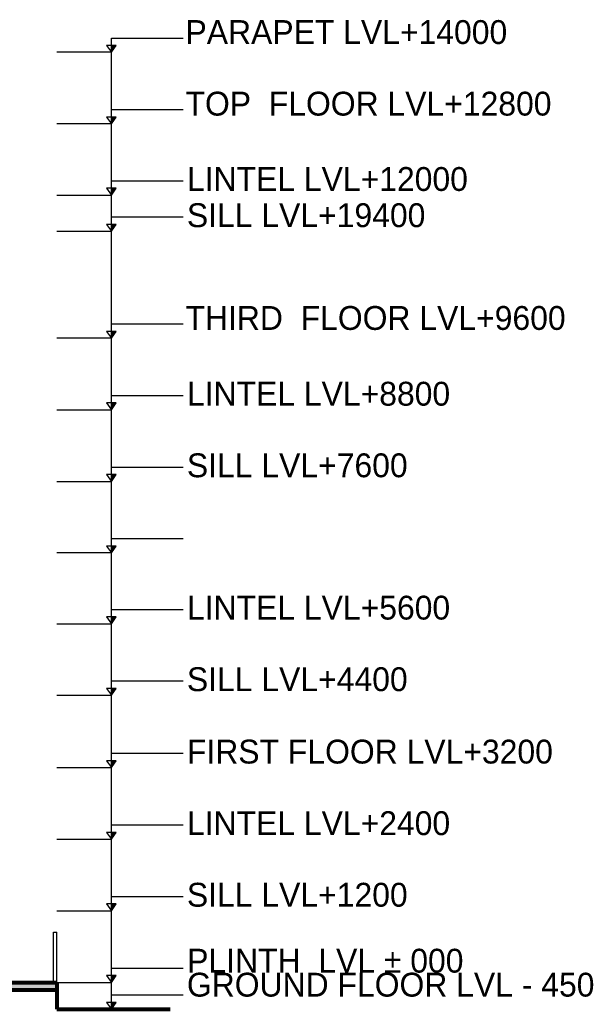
# Model space of a CAD drawing. Header units: inches. Extents: x -3071 to 2014935, y -37057 to 549694.
# Drawn here: x 1488119 to 1497738, y 101084 to 117672 of the extents above; entities that cross this region are included whole.
import ezdxf

# ---------------------------------------------------------------- set-up
doc = ezdxf.new("R2010")
doc.units = ezdxf.units.IN
doc.header["$MEASUREMENT"] = 0
for name, color, linetype, lineweight in [('A .8 boundary line', 10, 'Continuous', 53), ('A 0.05 hatch', 252, 'Continuous', 5), ('A 0.13 Text', 6, 'Continuous', 13), ('A 0.13parapet partition', 230, 'Continuous', 13), ('A 0.9 RAILING', 100, 'Continuous', 9)]:
    doc.layers.add(name, color=color, linetype=linetype, lineweight=lineweight)
doc.styles.add('CG', font='GOTHIC.TTF', dxfattribs={"height": 40})

# ---------------------------------------------------------------- blocks, each defined once
blk = doc.blocks.new('ARROW')
at = {"layer": 'A 0.05 hatch'}
blk.add_hatch(color=256, dxfattribs=at).paths.add_polyline_path([(68954, 264593), (68874, 264593), (68954, 264478)])
for p, q in [((68954, 264718), (67749, 264718)), ((68954, 264478), (68874, 264593)), ((68954, 264478), (68954, 264718)), ((69034, 264593), (68954, 264478))]:
    blk.add_line(p, q)
at = {"elevation": 0}
blk.add_lwpolyline([(68874, 264593), (69034, 264593)], dxfattribs=at)

msp = doc.modelspace()

# ---------------------------------------------------------------- hatches: boundary and pattern name
at = {"layer": 'A 0.05 hatch'}
h = msp.add_hatch(dxfattribs=at)
h.set_pattern_fill('AR-CONC', color=256, scale=15, style=0)
h.set_pattern_definition([(50, (378675.155, -45053.52), (107.5890274, -9.41282), [11.25, -123.75]), (355, (378675.15, -45053.52), (-20.8127, 112.82882), [9, -99]), (100.451444, (378684.12, -45054.3), (86.776327, 103.415999), [9.561029, -105.171317]), (46.1842, (378675.15, -45023.52), (160.0862, -24.827892), [16.875, -185.625]), (96.635635, (378688.5, -45025.59), (140.199292, 146.11779), [14.341551, -157.757064]), (351.184164, (378675.15, -45023.52), (140.199292, 146.11779), [13.5, -148.5]), (21, (378690.155, -45031.02), (89.536058, -60.3928336), [11.25, -123.75]), (326, (378690.15, -45031.02), (36.4973, 108.772507), [9, -99]), (71.451445, (378697.62, -45036.05), (126.0333565, 48.379673), [9.561029, -105.171317]), (37.5, (378675.155, -45053.52), (1.8239783, 49.9340781), [0, -97.8, 0, -100.5, 0, -99.375]), (7.5, (378675.155, -45053.52), (39.4604306, 59.1617568), [0, -57.3, 0, -95.55, 0, -37.875]), (327.5, (378641.705, -45053.52), (80.0733654, -3.3832308), [0, -37.5, 0, -117, 0, -155.25]), (317.5, (378626.705, -45053.52), (87.4779254, 15.0157473), [0, -48.75, 0, -77.7, 0, -110.25])])
h.paths.add_polyline_path([(1446884.45, 101533.79), (1488740.76, 101533.79), (1488740.76, 101408.79), (1487124.45, 101408.79), (1487124.45, 101133.79), (1486724.45, 101133.79), (1486724.45, 101408.79), (1483524.39, 101408.79), (1483524.39, 101133.79), (1483124.45, 101133.79), (1483124.45, 101408.79), (1479924.45, 101408.79), (1479924.45, 101133.79), (1479524.45, 101133.79), (1479524.45, 101408.79), (1476324.45, 101408.79), (1476324.45, 101133.79), (1475924.45, 101133.79), (1475924.45, 101408.79), (1473249.45, 101408.79), (1473249.45, 101133.79), (1472849.45, 101133.79), (1472849.45, 101408.79), (1472724.45, 101408.79), (1472724.45, 101133.79), (1472324.44, 101133.79), (1472324.44, 101408.79), (1467999.45, 101408.79), (1467999.45, 101133.79), (1467649.45, 101133.79), (1467649.45, 101408.79), (1463333.15, 101408.79), (1462933.15, 101408.79), (1462874.45, 101408.79), (1462874.45, 101133.79), (1462474.45, 101133.79), (1462474.45, 101408.79), (1459274.45, 101408.79), (1459274.45, 101133.79), (1458874.45, 101133.79), (1458874.45, 101408.79), (1455674.45, 101408.79), (1455674.45, 101133.79), (1455274.45, 101133.79), (1455274.45, 101408.79), (1452074.45, 101408.79), (1452074.45, 101133.79), (1451674.45, 101133.79), (1451674.45, 101408.79), (1450899.44, 101408.79), (1450899.44, 101133.79), (1450550.03, 101133.79), (1450550.03, 101408.79), (1448474.45, 101408.79), (1448474.45, 101133.79), (1448074.37, 101133.79), (1448074.37, 101408.79), (1446884.45, 101408.79)])

# ---------------------------------------------------------------- linework, layer by layer
at = {"layer": 'A .8 boundary line'}
for p, q in [((1483524.39, 101533.79), (1488740.76, 101533.79)), ((1488740.76, 101533.79), (1488740.76, 101083.79)), ((1487124.45, 101408.79), (1488740.76, 101408.79)), ((1488740.76, 101083.79), (1490641.58, 101083.79))]:
    msp.add_line(p, q, dxfattribs=at)
at = {"layer": 'A 0.13parapet partition', "ltscale": 20}
for p, q in [((1488685.76, 101533.79), (1488685.76, 102374.12)), ((1488685.76, 102374.12), (1488740.76, 102374.12)), ((1488740.76, 101533.79), (1488740.76, 102374.12))]:
    msp.add_line(p, q, dxfattribs=at)
at = {"layer": 'A 0.9 RAILING', "ltscale": 20}
for p, q in [((1489655.68, 117126.96), (1488740.76, 117126.96)), ((1489655.68, 101083.79), (1489655.68, 117126.96)), ((1489655.68, 115926.96), (1488740.76, 115926.96)), ((1488740.76, 114733.79), (1489655.68, 114733.79)), ((1488740.76, 114733.79), (1489655.68, 114733.79)), ((1488740.76, 114126.96), (1489655.68, 114126.96)), ((1488740.76, 114126.96), (1489655.68, 114126.96)), ((1489655.68, 112333.79), (1488740.76, 112333.79)), ((1488740.76, 111133.79), (1489655.68, 111133.79)), ((1488740.76, 111133.79), (1489655.68, 111133.79)), ((1488740.76, 109933.79), (1489655.68, 109933.79)), ((1488740.76, 109933.79), (1489655.68, 109933.79)), ((1488740.76, 109933.79), (1489655.68, 109933.79)), ((1489655.68, 108733.79), (1488740.76, 108733.79)), ((1488740.76, 107547.46), (1489655.68, 107547.46)), ((1488740.76, 107547.46), (1489655.68, 107547.46)), ((1488740.76, 106347.46), (1489655.68, 106347.46)), ((1488740.76, 106347.46), (1489655.68, 106347.46)), ((1488740.76, 105133.79), (1489655.68, 105133.79)), ((1488740.76, 105133.79), (1489655.68, 105133.79)), ((1488740.76, 103933.79), (1489655.68, 103933.79)), ((1488740.76, 103933.79), (1489655.68, 103933.79)), ((1488740.76, 102733.79), (1489655.68, 102733.79)), ((1488740.76, 102733.79), (1489655.68, 102733.79)), ((1488740.76, 101533.79), (1489655.68, 101533.79))]:
    msp.add_line(p, q, dxfattribs=at)

# ---------------------------------------------------------------- block references
at = {"layer": 'A 0.05 hatch', "xscale": -1}
for p in [(1558609.31, -147350.98), (1558609.31, -148550.98), (1558609.31, -149744.14), (1558609.31, -150350.98), (1558609.31, -152144.14), (1558609.31, -153344.14), (1558609.31, -154544.14), (1558609.31, -155744.14), (1558609.31, -156930.47), (1558609.31, -158130.47), (1558609.31, -159344.14), (1558609.31, -160544.14), (1558609.31, -161744.14), (1558609.31, -162944.14), (1558609.31, -163394.14)]:
    msp.add_blockref('ARROW', p, dxfattribs=at)

# ---------------------------------------------------------------- texts
at = {"layer": 'A 0.13 Text', "char_height": 400, "width": 7513.9825, "attachment_point": 7, "style": 'CG'}
for s, insert in [('PARAPET LVL+14000', (1490899.19, 117260.77)), ('TOP  FLOOR LVL+12800', (1490899.19, 116060.77)), ('LINTEL LVL+12000', (1490922.79, 114797.16)), ('SILL LVL+19400', (1490922.79, 114190.32)), ('THIRD  FLOOR LVL+9600', (1490899.19, 112467.61)), ('LINTEL LVL+8800', (1490922.79, 111197.16)), ('SILL LVL+7600', (1490922.79, 109997.16)), ('LINTEL LVL+5600', (1490922.79, 107610.83)), ('SILL LVL+4400', (1490922.79, 106410.83)), ('FIRST FLOOR LVL+3200', (1490922.79, 105197.16)), ('LINTEL LVL+2400', (1490922.79, 103997.16)), ('SILL LVL+1200', (1490922.79, 102797.16)), ('PLINTH  LVL %%P 000', (1490927.86, 101691.44)), ('GROUND FLOOR LVL - 450', (1490922.79, 101289.65))]:
    msp.add_mtext(s, dxfattribs=dict(at, insert=insert))

doc.saveas('drawing.dxf')
